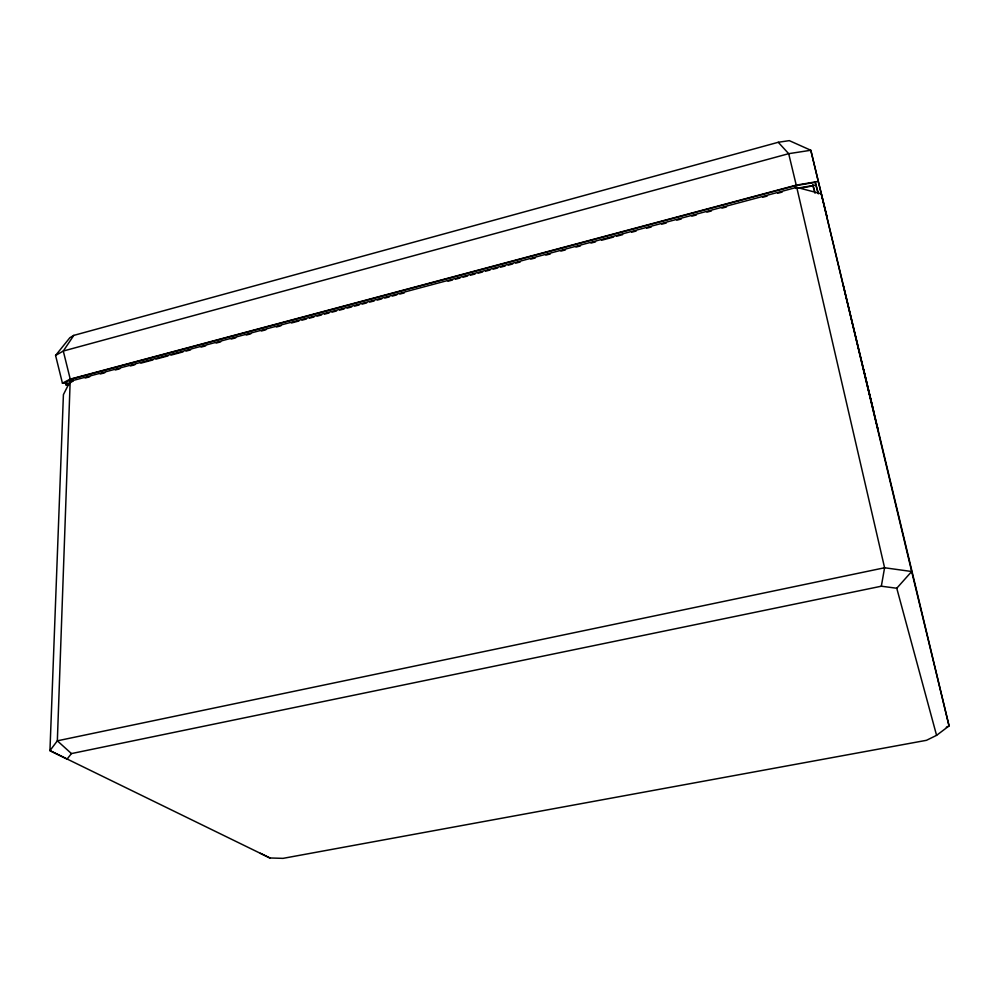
<?xml version="1.0" encoding="UTF-8"?>
<svg xmlns="http://www.w3.org/2000/svg" width="999" height="999" viewBox="0 0 999 999"><rect width="100%" height="100%" fill="white"/><g stroke="black" fill="none" stroke-linecap="round" stroke-linejoin="round"><path stroke-width="1.5" d="M70.167 381.256L57.343 740.821L49.95 750.636L67.095 759.09L71.441 753.583L881.33 586.213L896.765 588.249L911.675 571.515L821.253 193.818L796.752 187.35L70.167 381.256L63.412 394.642L49.95 750.636L269.855 857.966L283.004 858.366L926.485 740.309L936.575 735.351L949.05 725.923L863.623 369.63M881.33 586.213L884.59 567.757L796.752 187.35M873.526 410.651L810.813 150.262L789.297 140.634L778.246 142.283L73.789 335.389L63.287 351.036L55.582 355.457L62.425 383.154L67.095 382.867M55.582 355.457L69.855 337.712L73.789 335.389M62.425 383.154L70.242 379.133L796.24 185.14L818.281 181.406L826.922 216.259M818.106 192.819L815.284 182.33L795.092 185.752L72.565 378.796L65.372 382.467L65.971 384.852L69.056 384.652M65.971 384.852L71.965 381.818M946.328 727.272L949.05 725.923L911.675 571.515L884.59 567.757L57.343 740.821L71.441 753.583M85.215 377.997L89.723 376.785M100.262 373.976L104.783 372.777M115.322 369.967L119.83 368.756M130.37 365.946L134.89 364.747M140.909 363.137L152.947 359.927M155.956 359.116L168.007 355.906M171.016 355.107L183.054 351.885M186.064 351.086L190.584 349.887M201.124 347.078L205.644 345.866M216.171 343.057L220.692 341.858M231.231 339.036L235.752 337.837M246.278 335.027L250.799 333.816M261.338 331.006L265.846 329.807M276.386 326.998L280.906 325.786M291.446 322.977L298.976 320.966M301.985 320.167L306.493 318.968M309.503 318.157L314.023 316.958M317.033 316.146L321.553 314.947M324.563 314.148L329.083 312.937M332.093 312.138L336.601 310.926M339.61 310.127L344.131 308.928M347.14 308.117L351.66 306.918M354.67 306.119L359.19 304.907M362.2 304.108L366.708 302.897M369.717 302.098L374.238 300.899M377.247 300.087L381.768 298.888M384.777 298.077L389.298 296.878M392.307 296.079L396.815 294.867M399.825 294.068L404.345 292.857M448.002 281.219L452.522 280.007M455.532 279.208L460.039 278.009M463.049 277.198L467.569 275.999M470.579 275.187L475.099 273.988M478.109 273.189L482.629 271.978M485.639 271.179L490.147 269.967M493.156 269.168L497.677 267.969M500.686 267.158L505.207 265.959M508.216 265.16L512.737 263.948M515.746 263.149L520.254 261.938M530.794 259.128L535.314 257.929M545.854 255.12L550.362 253.908M560.901 251.099L565.422 249.9M575.961 247.078L580.469 245.879M591.008 243.069L595.529 241.858M601.548 240.26L613.586 237.05M616.595 236.239L622.627 234.64M631.655 232.23L636.176 231.019M646.703 228.209L651.223 227.01M661.763 224.188L666.283 222.989M676.81 220.18L681.33 218.968M691.87 216.159L696.39 214.96M706.917 212.15L711.438 210.939M721.977 208.129L726.485 206.93M762.624 197.29L767.132 196.079M777.672 193.269L782.192 192.07M797.177 188.212L815.921 185.015L818.306 193.843M799.175 188.274L812.924 185.926L815.047 193.207M260.377 853.271L269.855 857.966M778.246 142.283L788.686 153.684L796.24 185.14M812.836 184.628L814.51 190.422M896.765 588.249L936.575 735.351M72.565 378.796L73.164 381.206M70.242 379.133L63.287 351.036L788.686 153.684L810.813 150.262L818.281 181.406M815.284 182.33L815.921 185.015M795.092 185.752L795.741 188.461M843.306 285.414L877.721 428.571L877.197 426.361"/></g></svg>
